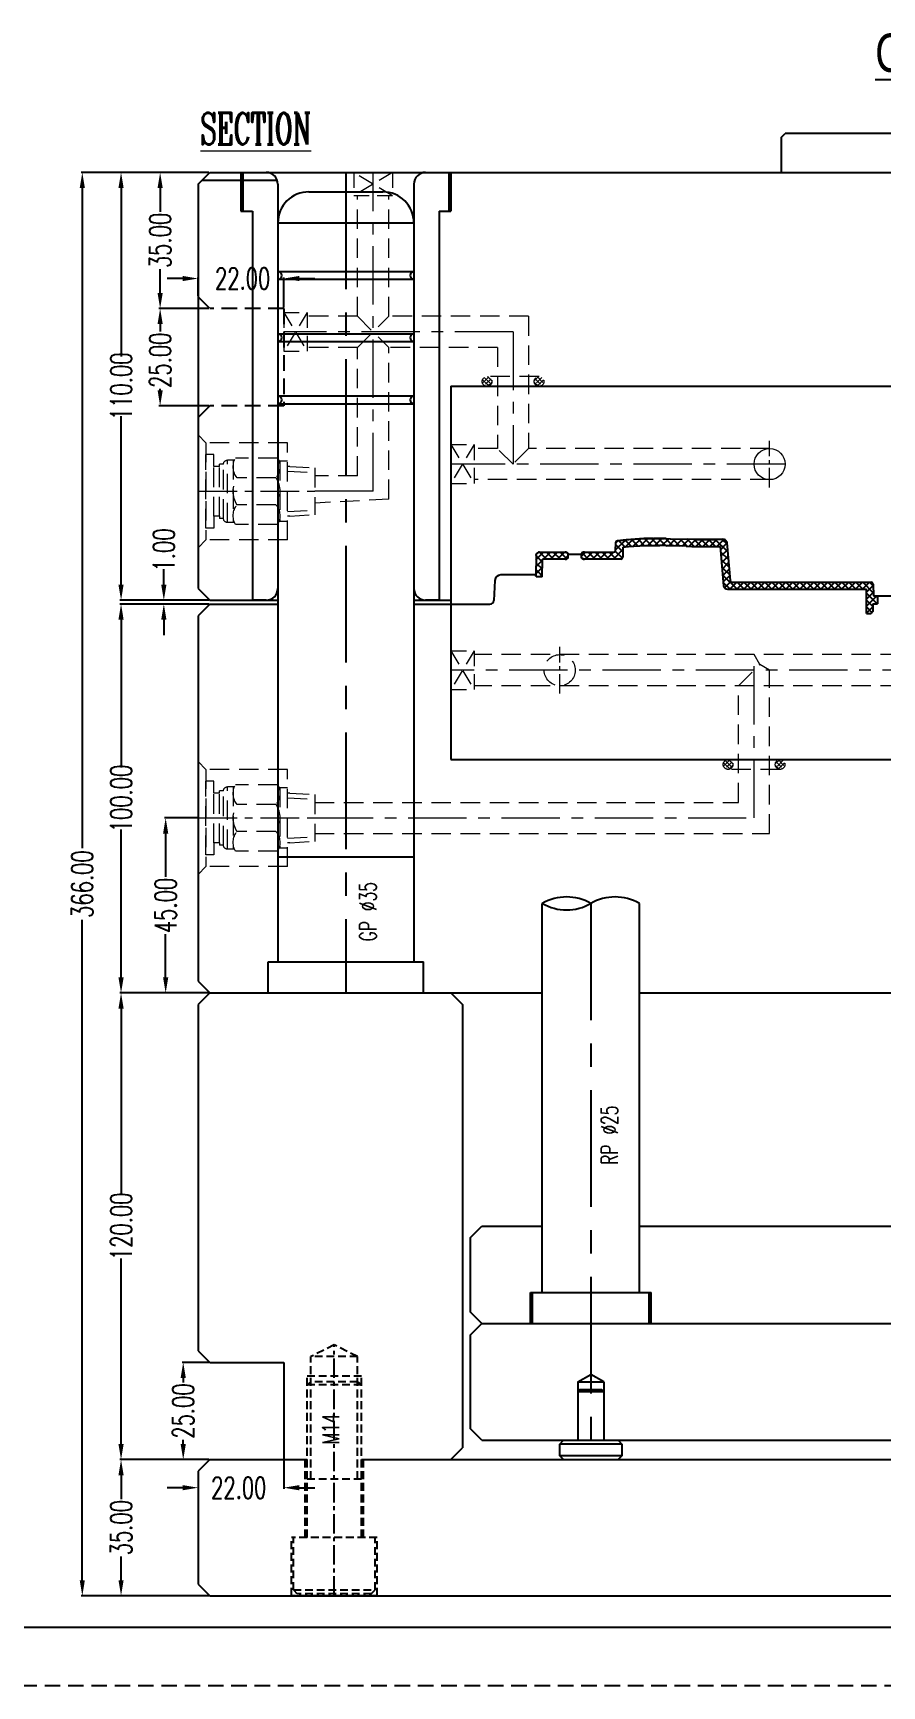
# Model space of a CAD drawing. Header units: millimetres. Extents: x 33920 to 35330, y -21664 to -20666.
# Drawn here: x 34357.2 to 34575.6, y -21663.6 to -21238.5 of the extents above; entities that cross this region are included whole.
import ezdxf

# ---------------------------------------------------------------- set-up
doc = ezdxf.new("R2010")
doc.units = ezdxf.units.MM
doc.header["$LTSCALE"] = 8
for name, pattern in [('CENTER', [2, 1.25, -0.25, 0.25, -0.25]), ('DASHED', [0.75, 0.5, -0.25]), ('HIDDEN', [0.375, 0.25, -0.125])]:
    doc.linetypes.add(name, pattern=pattern)
doc.layers.get('DEFPOINTS').update_dxf_attribs({"color": 6})
for name, color, linetype in [('A', 7, 'Continuous'), ('Cav-cor', 1, 'Continuous'), ('text', 7, 'Continuous')]:
    doc.layers.add(name, color=color, linetype=linetype)
doc.layers.add('dim', color=3, linetype='Continuous', lineweight=15)
doc.layers.add('WR', color=122, linetype='HIDDEN', lineweight=18)
doc.styles.add('ROMANC', font='RomanC.ttf', dxfattribs={"width": 0.8, "height": 7})
doc.styles.get("Standard").update_dxf_attribs({"font": 'txt.shx', "width": 0.67, "bigfont": 'chineset.shx'})
doc.dimstyles.new('ISO-25', dxfattribs={"dimtxt": 5.5, "dimasz": 4, "dimexe": 0.3, "dimexo": 0.3, "dimtad": 0, "dimzin": 1, "dimdsep": 46, "dimtxsty": 'Standard', "dimcen": 0, "dimclrd": 3, "dimclre": 3, "dimclrt": 7, "dimazin": 0, "dimtfac": 1, "dimtofl": 0, "dimtmove": 0, "dimatfit": 0, "dimfxl": 0, "dimarcsym": 0})

# ---------------------------------------------------------------- blocks, each defined once
blk = doc.blocks.new('*D29169')
at = {"layer": 'DEFPOINTS', "color": 0}
for p in [(34390.84, -21384.37), (34402.68, -21384.37), (34402.68, -21385.37)]:
    blk.add_point(p, dxfattribs=at)
at = {"layer": 'dim', "color": 3, "lineweight": -2}
for p, q in [((34390.84, -21380.37), (34390.84, -21376.37)), ((34402.38, -21384.37), (34390.54, -21384.37)), ((34402.38, -21385.37), (34390.54, -21385.37)), ((34390.84, -21389.37), (34390.84, -21393.37))]:
    blk.add_line(p, q, dxfattribs=at)
at = {"layer": 'dim', "color": 3}
for points in [[(34390.17, -21380.37), (34391.51, -21380.37), (34390.84, -21384.37)], [(34391.51, -21389.37), (34390.17, -21389.37), (34390.84, -21385.37)]]:
    blk.add_solid(points, dxfattribs=at)
at = {"layer": 'dim', "color": 7, "insert": (34390.84, -21371.45), "char_height": 5.5, "attachment_point": 5, "rotation": 90}
blk.add_mtext('1.00', dxfattribs=at)
blk = doc.blocks.new('*D29170')
at = {"layer": 'DEFPOINTS', "color": 0}
for p in [(34379.84, -21274.37), (34402.68, -21274.37), (34402.68, -21384.37)]:
    blk.add_point(p, dxfattribs=at)
at = {"layer": 'dim', "color": 3, "lineweight": -2}
for p, q in [((34402.38, -21274.37), (34379.54, -21274.37)), ((34379.84, -21278.37), (34379.84, -21321.68)), ((34379.84, -21380.37), (34379.84, -21337.06)), ((34402.38, -21384.37), (34379.54, -21384.37))]:
    blk.add_line(p, q, dxfattribs=at)
at = {"layer": 'dim', "color": 3}
for points in [[(34380.5, -21278.37), (34379.17, -21278.37), (34379.84, -21274.37)], [(34379.17, -21380.37), (34380.5, -21380.37), (34379.84, -21384.37)]]:
    blk.add_solid(points, dxfattribs=at)
at = {"layer": 'dim', "color": 7, "insert": (34379.84, -21329.37), "char_height": 5.5, "attachment_point": 5, "rotation": 90}
blk.add_mtext('110.00', dxfattribs=at)
blk = doc.blocks.new('*D29171')
at = {"layer": 'DEFPOINTS', "color": 0}
for p in [(34379.84, -21385.37), (34402.68, -21385.37), (34402.68, -21485.37)]:
    blk.add_point(p, dxfattribs=at)
at = {"layer": 'dim', "color": 3, "lineweight": -2}
for p, q in [((34402.38, -21385.37), (34379.54, -21385.37)), ((34379.84, -21389.37), (34379.84, -21427.38)), ((34379.84, -21481.37), (34379.84, -21443.37)), ((34402.38, -21485.37), (34379.54, -21485.37))]:
    blk.add_line(p, q, dxfattribs=at)
at = {"layer": 'dim', "color": 3}
for points in [[(34380.5, -21389.37), (34379.17, -21389.37), (34379.84, -21385.37)], [(34379.17, -21481.37), (34380.5, -21481.37), (34379.84, -21485.37)]]:
    blk.add_solid(points, dxfattribs=at)
at = {"layer": 'dim', "color": 7, "insert": (34379.84, -21435.37), "char_height": 5.5, "attachment_point": 5, "rotation": 90}
blk.add_mtext('100.00', dxfattribs=at)
blk = doc.blocks.new('*D29172')
at = {"layer": 'DEFPOINTS', "color": 0}
for p in [(34379.84, -21485.37), (34402.68, -21485.37), (34402.68, -21605.37)]:
    blk.add_point(p, dxfattribs=at)
at = {"layer": 'dim', "color": 3, "lineweight": -2}
for p, q in [((34402.38, -21485.37), (34379.54, -21485.37)), ((34379.84, -21489.37), (34379.84, -21537.07)), ((34379.84, -21601.37), (34379.84, -21553.67)), ((34402.38, -21605.37), (34379.54, -21605.37))]:
    blk.add_line(p, q, dxfattribs=at)
at = {"layer": 'dim', "color": 3}
for points in [[(34380.5, -21489.37), (34379.17, -21489.37), (34379.84, -21485.37)], [(34379.17, -21601.37), (34380.5, -21601.37), (34379.84, -21605.37)]]:
    blk.add_solid(points, dxfattribs=at)
at = {"layer": 'dim', "color": 7, "insert": (34379.84, -21545.37), "char_height": 5.5, "attachment_point": 5, "rotation": 90}
blk.add_mtext('120.00', dxfattribs=at)
blk = doc.blocks.new('*D29173')
at = {"layer": 'DEFPOINTS', "color": 0}
for p in [(34379.84, -21605.37), (34402.68, -21605.37), (34402.68, -21640.37)]:
    blk.add_point(p, dxfattribs=at)
at = {"layer": 'dim', "color": 3, "lineweight": -2}
for p, q in [((34402.38, -21605.37), (34379.54, -21605.37)), ((34379.84, -21609.37), (34379.84, -21615.49)), ((34379.84, -21636.37), (34379.84, -21630.25)), ((34402.38, -21640.37), (34379.54, -21640.37))]:
    blk.add_line(p, q, dxfattribs=at)
at = {"layer": 'dim', "color": 3}
for points in [[(34380.5, -21609.37), (34379.17, -21609.37), (34379.84, -21605.37)], [(34379.17, -21636.37), (34380.5, -21636.37), (34379.84, -21640.37)]]:
    blk.add_solid(points, dxfattribs=at)
at = {"layer": 'dim', "color": 7, "insert": (34379.84, -21622.87), "char_height": 5.5, "attachment_point": 5, "rotation": 90}
blk.add_mtext('35.00', dxfattribs=at)
blk = doc.blocks.new('*D29174')
at = {"layer": 'DEFPOINTS', "color": 0}
for p in [(34395.83, -21580.37), (34402.68, -21580.37), (34402.68, -21605.37)]:
    blk.add_point(p, dxfattribs=at)
at = {"layer": 'dim', "color": 3, "lineweight": -2}
for p, q in [((34402.38, -21580.37), (34395.53, -21580.37)), ((34395.83, -21584.37), (34395.83, -21585.49)), ((34395.83, -21601.37), (34395.83, -21600.25)), ((34402.38, -21605.37), (34395.53, -21605.37))]:
    blk.add_line(p, q, dxfattribs=at)
at = {"layer": 'dim', "color": 3}
for points in [[(34396.5, -21584.37), (34395.16, -21584.37), (34395.83, -21580.37)], [(34395.16, -21601.37), (34396.5, -21601.37), (34395.83, -21605.37)]]:
    blk.add_solid(points, dxfattribs=at)
at = {"layer": 'dim', "color": 7, "insert": (34395.83, -21592.87), "char_height": 5.5, "attachment_point": 5, "rotation": 90}
blk.add_mtext('25.00', dxfattribs=at)
blk = doc.blocks.new('*D29175')
at = {"layer": 'DEFPOINTS', "color": 0}
for p in [(34421.68, -21605.37), (34399.68, -21608.37), (34421.68, -21612.58)]:
    blk.add_point(p, dxfattribs=at)
at = {"layer": 'dim', "color": 3, "lineweight": -2}
for p, q in [((34421.68, -21605.67), (34421.68, -21612.88)), ((34399.68, -21608.67), (34399.68, -21612.88)), ((34395.68, -21612.58), (34391.68, -21612.58)), ((34425.68, -21612.58), (34429.68, -21612.58))]:
    blk.add_line(p, q, dxfattribs=at)
at = {"layer": 'dim', "color": 3}
for points in [[(34395.68, -21613.25), (34395.68, -21611.92), (34399.68, -21612.58)], [(34425.68, -21611.92), (34425.68, -21613.25), (34421.68, -21612.58)]]:
    blk.add_solid(points, dxfattribs=at)
at = {"layer": 'dim', "color": 7, "insert": (34410.12, -21612.58), "char_height": 5.5, "attachment_point": 5}
blk.add_mtext('22.00', dxfattribs=at)
blk = doc.blocks.new('*D29176')
at = {"layer": 'DEFPOINTS', "color": 0}
for p in [(34369.87, -21274.37), (34402.68, -21274.37), (34402.68, -21640.37)]:
    blk.add_point(p, dxfattribs=at)
at = {"layer": 'dim', "color": 3, "lineweight": -2}
for p, q in [((34402.38, -21274.37), (34369.57, -21274.37)), ((34369.87, -21278.37), (34369.87, -21448.15)), ((34369.87, -21636.37), (34369.87, -21466.59)), ((34402.38, -21640.37), (34369.57, -21640.37))]:
    blk.add_line(p, q, dxfattribs=at)
at = {"layer": 'dim', "color": 3}
for points in [[(34370.53, -21278.37), (34369.2, -21278.37), (34369.87, -21274.37)], [(34369.2, -21636.37), (34370.53, -21636.37), (34369.87, -21640.37)]]:
    blk.add_solid(points, dxfattribs=at)
at = {"layer": 'dim', "color": 7, "insert": (34369.87, -21457.37), "char_height": 5.5, "attachment_point": 5, "rotation": 90}
blk.add_mtext('366.00', dxfattribs=at)
blk = doc.blocks.new('*D29181')
at = {"layer": 'DEFPOINTS', "color": 0}
for p in [(34402.68, -21309.37), (34389.89, -21334.37), (34402.68, -21334.37)]:
    blk.add_point(p, dxfattribs=at)
at = {"layer": 'dim', "color": 3, "lineweight": -2}
for p, q in [((34402.38, -21309.37), (34389.59, -21309.37)), ((34389.89, -21313.37), (34389.89, -21315.28)), ((34389.89, -21330.37), (34389.89, -21330.04)), ((34402.38, -21334.37), (34389.59, -21334.37))]:
    blk.add_line(p, q, dxfattribs=at)
at = {"layer": 'dim', "color": 3}
for points in [[(34390.56, -21313.37), (34389.23, -21313.37), (34389.89, -21309.37)], [(34389.23, -21330.37), (34390.56, -21330.37), (34389.89, -21334.37)]]:
    blk.add_solid(points, dxfattribs=at)
at = {"layer": 'dim', "color": 7, "insert": (34389.89, -21322.66), "char_height": 5.5, "attachment_point": 5, "rotation": 90}
blk.add_mtext('25.00', dxfattribs=at)
blk = doc.blocks.new('*D29182')
at = {"layer": 'DEFPOINTS', "color": 0}
for p in [(34421.68, -21301.66), (34399.68, -21306.37), (34421.68, -21309.37)]:
    blk.add_point(p, dxfattribs=at)
at = {"layer": 'dim', "color": 3, "lineweight": -2}
for p, q in [((34395.68, -21301.66), (34391.68, -21301.66)), ((34399.68, -21306.07), (34399.68, -21301.36)), ((34421.68, -21309.07), (34421.68, -21301.36)), ((34425.68, -21301.66), (34429.68, -21301.66))]:
    blk.add_line(p, q, dxfattribs=at)
at = {"layer": 'dim', "color": 3}
for points in [[(34395.68, -21302.32), (34395.68, -21300.99), (34399.68, -21301.66)], [(34425.68, -21300.99), (34425.68, -21302.32), (34421.68, -21301.66)]]:
    blk.add_solid(points, dxfattribs=at)
at = {"layer": 'dim', "color": 7, "insert": (34411.11, -21301.66), "char_height": 5.5, "attachment_point": 5}
blk.add_mtext('22.00', dxfattribs=at)
blk = doc.blocks.new('*D29186')
at = {"layer": 'DEFPOINTS', "color": 0}
for p in [(34389.89, -21274.37), (34402.68, -21274.37), (34402.68, -21309.37)]:
    blk.add_point(p, dxfattribs=at)
at = {"layer": 'dim', "color": 3, "lineweight": -2}
for p, q in [((34402.38, -21274.37), (34389.59, -21274.37)), ((34389.89, -21278.37), (34389.89, -21284.49)), ((34389.89, -21305.37), (34389.89, -21299.25)), ((34402.38, -21309.37), (34389.59, -21309.37))]:
    blk.add_line(p, q, dxfattribs=at)
at = {"layer": 'dim', "color": 3}
for points in [[(34390.56, -21278.37), (34389.23, -21278.37), (34389.89, -21274.37)], [(34389.23, -21305.37), (34390.56, -21305.37), (34389.89, -21309.37)]]:
    blk.add_solid(points, dxfattribs=at)
at = {"layer": 'dim', "color": 7, "insert": (34389.89, -21291.87), "char_height": 5.5, "attachment_point": 5, "rotation": 90}
blk.add_mtext('35.00', dxfattribs=at)
blk = doc.blocks.new('*X29138')
at = {"color": 0}
for p, q in [((-7.86, -0.44), (-6.25, 1.17)), ((-6.25, -1.17), (-7.86, 0.44)), ((-5.66, -0.71), (-7.4, 1.03)), ((-7.4, -1.03), (-5.66, 0.71)), ((-5.45, 0.15), (-6.54, 1.24)), ((5.45, 0.15), (6.54, 1.24)), ((5.66, -0.71), (7.4, 1.03)), ((7.4, -1.03), (5.66, 0.71)), ((7.86, -0.44), (6.25, 1.17)), ((6.25, -1.17), (7.86, 0.44)), ((-6.54, -1.24), (-5.45, -0.15)), ((6.54, -1.24), (5.45, -0.15))]:
    blk.add_line(p, q, dxfattribs=at)
blk = doc.blocks.new('*D29264')
at = {"layer": 'DEFPOINTS', "color": 0}
for p in [(34391.31, -21440.37), (34399.68, -21440.37), (34402.68, -21485.37)]:
    blk.add_point(p, dxfattribs=at)
at = {"layer": 'dim', "color": 3, "lineweight": -2}
for p, q in [((34399.38, -21440.37), (34391.01, -21440.37)), ((34391.31, -21444.37), (34391.31, -21455.49)), ((34391.31, -21481.37), (34391.31, -21470.25)), ((34402.38, -21485.37), (34391.01, -21485.37))]:
    blk.add_line(p, q, dxfattribs=at)
at = {"layer": 'dim', "color": 3}
for points in [[(34391.98, -21444.37), (34390.64, -21444.37), (34391.31, -21440.37)], [(34390.64, -21481.37), (34391.98, -21481.37), (34391.31, -21485.37)]]:
    blk.add_solid(points, dxfattribs=at)
at = {"layer": 'dim', "color": 7, "insert": (34391.31, -21462.87), "char_height": 5.5, "attachment_point": 5, "rotation": 90}
blk.add_mtext('45.00', dxfattribs=at)
blk = doc.blocks.new('20160905.163532')
at = {"layer": 'WR', "linetype": 'HIDDEN', "ltscale": 2.5}
for p, q in [((-8.26, 15.25), (-8.26, 40.25)), ((-8.26, 40.25), (12.74, 40.25)), ((12.74, 40.25), (14.74, 42.25)), ((12.74, 40.25), (12.74, 15.25)), ((14.74, 42.25), (14.74, 13.25)), ((-8.82, 34.1), (-15.26, 33.76)), ((-8.82, 34.1), (-8.26, 34.1)), ((-8.26, 35.5), (-6.03, 35.5)), ((-6.26, 35.5), (-6.26, 20)), ((-5.7, 36.25), (5.17, 36.25)), ((5.41, 35.75), (7.23, 35.75)), ((5.74, 35.75), (5.74, 19.75)), ((7.23, 19.75), (7.23, 35.75)), ((8.23, 20.75), (8.23, 34.75)), ((8.23, 34.75), (9.23, 34.75)), ((9.23, 34.15), (9.23, 34.75)), ((9.23, 34.15), (9.23, 34.75)), ((9.23, 21.35), (9.23, 34.15)), ((9.23, 34.15), (10.73, 34.15)), ((10.73, 37.25), (12.74, 37.25)), ((10.73, 34.15), (10.73, 37.25)), ((10.73, 21.35), (10.73, 34.15)), ((12.74, 18.25), (12.74, 37.25)), ((-15.26, 33.76), (-15.26, 21.74)), ((-8.26, 32.94), (-15.26, 32.57)), ((-5.27, 31.25), (4.74, 31.25)), ((-8.26, 22.56), (-15.26, 22.93)), ((-8.82, 21.4), (-15.26, 21.74)), ((-8.82, 21.4), (-8.26, 21.4)), ((-5.27, 24.25), (4.74, 24.25)), ((9.23, 21.35), (10.73, 21.35)), ((9.23, 21.35), (9.23, 20.75)), ((9.23, 21.35), (9.23, 20.75)), ((10.73, 21.35), (10.73, 18.25)), ((-8.26, 20), (-6.03, 20)), ((-5.7, 19.25), (5.17, 19.25)), ((5.41, 19.75), (7.23, 19.75)), ((8.23, 20.75), (9.23, 20.75)), ((10.73, 18.25), (12.74, 18.25)), ((-8.26, 15.25), (12.74, 15.25)), ((12.74, 15.25), (14.74, 13.25))]:
    blk.add_line(p, q, dxfattribs=at)
at = {"layer": 'WR', "linetype": 'CENTER'}
blk.add_line((14.74, 27.75), (-15.26, 27.75), dxfattribs=at)
at = {"layer": 'WR', "linetype": 'HIDDEN', "ltscale": 2.5}
for centre, radius, start, end in [((-1.79, 34.07), 4.47, 150.752, 219.0183), ((1.27, 34.07), 4.47, 320.9817, 29.248), ((7.23, 34.75), 1, 0, 90), ((0.4, 27.75), 6.66, 148.3016, 211.6984), ((-0.92, 27.75), 6.66, 328.3016, 31.6984), ((-1.79, 21.44), 4.47, 140.9817, 209.248), ((1.27, 21.44), 4.47, 330.752, 39.0183), ((7.23, 20.75), 1, 270, 0)]:
    blk.add_arc(centre, radius, start, end, dxfattribs=at)

msp = doc.modelspace()

# ---------------------------------------------------------------- linework, layer by layer
at = {"linetype": 'Continuous'}
for p, q in [((34549.681, -21265.371), (34550.681, -21264.371)), ((34549.681, -21265.371), (34549.681, -21274.371)), ((34648.681, -21264.371), (34550.681, -21264.371)), ((34399.681, -21277.371), (34402.681, -21274.371)), ((34400.681, -21276.371), (34420.01, -21276.371)), ((34402.681, -21274.371), (34796.681, -21274.371)), ((34410.681, -21274.371), (34410.681, -21284.371)), ((34411.181, -21274.371), (34411.181, -21284.371)), ((34464.181, -21274.371), (34464.181, -21284.371)), ((34464.681, -21274.371), (34464.681, -21284.371)), ((34399.681, -21277.371), (34399.681, -21381.371)), ((34420.181, -21277.371), (34420.181, -21477.371)), ((34455.181, -21277.371), (34455.181, -21477.371)), ((34410.681, -21284.371), (34413.681, -21284.371)), ((34413.681, -21284.371), (34413.681, -21384.371)), ((34461.681, -21284.371), (34461.681, -21384.371)), ((34461.681, -21284.371), (34464.681, -21284.371)), ((34420.181, -21299.856), (34455.181, -21299.856)), ((34420.181, -21301.856), (34455.181, -21301.856)), ((34420.181, -21315.856), (34455.181, -21315.856)), ((34420.181, -21317.856), (34455.181, -21317.856)), ((34420.181, -21331.856), (34455.181, -21331.856)), ((34420.181, -21333.856), (34455.181, -21333.856)), ((34399.681, -21381.371), (34402.681, -21384.371)), ((34402.681, -21385.371), (34399.681, -21388.371)), ((34402.681, -21384.371), (34420.181, -21384.371)), ((34402.681, -21385.371), (34420.181, -21385.371)), ((34455.181, -21384.371), (34464.681, -21384.371)), ((34455.181, -21385.371), (34464.681, -21385.371)), ((34399.681, -21388.371), (34399.681, -21482.371)), ((34399.681, -21482.371), (34402.681, -21485.371)), ((34402.681, -21485.371), (34399.681, -21488.371)), ((34399.681, -21488.371), (34399.681, -21577.371)), ((34402.681, -21485.371), (34488.181, -21485.371)), ((34464.681, -21485.371), (34467.681, -21488.371)), ((34467.681, -21488.371), (34467.681, -21602.371)), ((34513.181, -21485.371), (34756.681, -21485.371)), ((34469.681, -21548.371), (34472.681, -21545.371)), ((34469.681, -21548.371), (34469.681, -21567.371)), ((34472.681, -21545.371), (34488.181, -21545.371)), ((34513.181, -21545.371), (34726.681, -21545.371)), ((34472.681, -21570.371), (34469.681, -21567.371)), ((34469.681, -21573.371), (34472.681, -21570.371)), ((34469.681, -21573.371), (34469.681, -21597.371)), ((34472.681, -21570.371), (34726.681, -21570.371)), ((34399.681, -21577.371), (34402.681, -21580.371)), ((34402.681, -21580.371), (34421.681, -21580.371)), ((34421.681, -21580.371), (34421.681, -21605.371)), ((34497.331, -21585.371), (34500.681, -21583.437)), ((34497.331, -21585.371), (34504.031, -21585.371)), ((34497.331, -21585.371), (34497.331, -21600.371)), ((34504.031, -21585.371), (34500.681, -21583.437)), ((34504.031, -21585.371), (34504.031, -21600.371)), ((34497.831, -21587.371), (34497.331, -21587.871)), ((34497.331, -21587.871), (34504.031, -21587.871)), ((34497.831, -21587.371), (34503.531, -21587.371)), ((34503.531, -21587.371), (34504.031, -21587.871)), ((34472.681, -21600.371), (34469.681, -21597.371)), ((34464.681, -21605.371), (34467.681, -21602.371)), ((34472.681, -21600.371), (34726.681, -21600.371)), ((34492.681, -21601.371), (34493.681, -21600.371)), ((34492.681, -21604.371), (34492.681, -21601.371)), ((34508.681, -21601.371), (34492.681, -21601.371)), ((34493.681, -21600.371), (34507.681, -21600.371)), ((34507.681, -21600.371), (34508.681, -21601.371)), ((34508.681, -21601.371), (34508.681, -21604.371)), ((34402.681, -21605.371), (34399.681, -21608.371)), ((34402.681, -21605.371), (34427.681, -21605.371)), ((34441.681, -21605.371), (34756.681, -21605.371)), ((34508.681, -21604.371), (34492.681, -21604.371)), ((34493.681, -21605.371), (34492.681, -21604.371)), ((34493.681, -21605.371), (34507.681, -21605.371)), ((34508.681, -21604.371), (34507.681, -21605.371)), ((34399.681, -21608.371), (34399.681, -21637.371)), ((34399.681, -21637.371), (34402.681, -21640.371)), ((34402.681, -21640.371), (34796.681, -21640.371))]:
    msp.add_line(p, q, dxfattribs=at)
at = {"linetype": 'CENTER', "ltscale": 3}
for p, q in [((34437.681, -21274.371), (34437.681, -21485.371)), ((34500.681, -21462.344), (34500.681, -21605.371))]:
    msp.add_line(p, q, dxfattribs=at)
for p, q in [((34428.181, -21279.371), (34447.181, -21279.371)), ((34420.181, -21287.371), (34455.181, -21287.371)), ((34417.181, -21384.371), (34413.682, -21384.371)), ((34461.68, -21384.371), (34458.181, -21384.371)), ((34420.181, -21450.371), (34455.181, -21450.371)), ((34488.181, -21562.371), (34488.181, -21462.344)), ((34513.181, -21562.371), (34513.181, -21462.344)), ((34417.681, -21477.371), (34457.681, -21477.371)), ((34417.681, -21485.371), (34417.681, -21477.371)), ((34457.681, -21485.371), (34457.681, -21477.371)), ((34417.681, -21485.371), (34457.681, -21485.371)), ((34485.181, -21562.371), (34516.181, -21562.371)), ((34485.181, -21570.371), (34485.181, -21562.371)), ((34485.681, -21570.371), (34485.681, -21562.371)), ((34515.681, -21570.371), (34515.681, -21562.371)), ((34516.181, -21570.371), (34516.181, -21562.371)), ((34485.681, -21570.371), (34515.681, -21570.371))]:
    msp.add_line(p, q)
at = {"color": 8, "linetype": 'HIDDEN', "ltscale": 2}
for p, q in [((34399.681, -21306.371), (34402.681, -21309.371)), ((34421.681, -21309.371), (34402.681, -21309.371)), ((34421.681, -21309.371), (34421.681, -21334.371)), ((34402.681, -21334.371), (34399.681, -21337.371)), ((34421.681, -21334.371), (34402.681, -21334.371))]:
    msp.add_line(p, q, dxfattribs=at)
at = {"linetype": 'HIDDEN'}
for p, q in [((34434.681, -21575.871), (34428.681, -21578.871)), ((34440.681, -21578.871), (34434.681, -21575.871)), ((34440.681, -21578.871), (34428.681, -21578.871)), ((34428.681, -21610.371), (34428.681, -21578.871)), ((34440.681, -21610.371), (34440.681, -21578.871)), ((34441.681, -21583.871), (34427.681, -21583.871)), ((34427.681, -21625.371), (34427.681, -21583.871)), ((34428.681, -21585.371), (34427.681, -21586.171)), ((34441.681, -21586.171), (34427.681, -21586.171)), ((34440.681, -21585.371), (34428.681, -21585.371)), ((34440.681, -21585.371), (34441.681, -21586.171)), ((34441.681, -21625.371), (34441.681, -21583.871)), ((34427.181, -21625.371), (34427.181, -21605.371)), ((34442.181, -21625.371), (34442.181, -21605.371)), ((34441.681, -21610.371), (34427.681, -21610.371)), ((34423.681, -21640.371), (34423.681, -21625.371)), ((34445.681, -21625.371), (34423.681, -21625.371)), ((34424.181, -21638.871), (34424.181, -21625.371)), ((34445.181, -21638.871), (34445.181, -21625.371)), ((34445.681, -21640.371), (34445.681, -21625.371)), ((34445.681, -21640.371), (34423.681, -21640.371)), ((34424.181, -21638.871), (34445.181, -21638.871)), ((34424.181, -21638.871), (34425.181, -21639.871)), ((34444.181, -21639.871), (34425.181, -21639.871)), ((34444.181, -21639.871), (34445.181, -21638.871))]:
    msp.add_line(p, q, dxfattribs=at)
at = {"linetype": 'CENTER', "ltscale": 0.5}
msp.add_line((34434.681, -21640.371), (34434.681, -21575.871), dxfattribs=at)
at = {"linetype": 'Continuous'}
for centre, radius, start, end in [((34417.181, -21277.371), 3, 0, 90), ((34458.181, -21277.371), 3, 90, 180), ((34420.181, -21300.856), 1, 270, 90), ((34455.181, -21300.856), 1, 90, 270), ((34420.181, -21316.856), 1, 270, 90), ((34455.181, -21316.856), 1, 90, 270), ((34420.181, -21332.856), 1, 270, 90), ((34455.181, -21332.856), 1, 90, 270)]:
    msp.add_arc(centre, radius, start, end, dxfattribs=at)
for centre, radius, start, end in [((34428.181, -21287.371), 8, 90, 180), ((34447.181, -21287.371), 8, 0, 90), ((34417.181, -21381.371), 3, 270, 0), ((34458.181, -21381.371), 3, 180, 270), ((34494.431, -21473.169), 12.5, 60, 120), ((34494.431, -21451.518), 12.5, 240, 300), ((34506.931, -21473.169), 12.5, 60, 120)]:
    msp.add_arc(centre, radius, start, end)
at = {"layer": 'A'}
msp.add_line((35315.141, -21648.492), (33934.928, -21648.492), dxfattribs=at)
at = {"layer": 'A', "linetype": 'DASHED'}
msp.add_line((35330.205, -21663.556), (33919.863, -21663.556), dxfattribs=at)
at = {"layer": 'Cav-cor', "color": 1}
for p, q in [((34464.681, -21329.371), (34734.681, -21329.371)), ((34464.681, -21329.371), (34464.681, -21425.371)), ((34507.059, -21371.508), (34507.093, -21369.587)), ((34507.06, -21371.441), (34509.652, -21368.849)), ((34507.084, -21370.093), (34508.932, -21371.94)), ((34507.093, -21369.613), (34507.615, -21369.091)), ((34507.127, -21369.416), (34507.093, -21369.587)), ((34507.22, -21369.266), (34507.127, -21369.416)), ((34507.359, -21369.156), (34507.22, -21369.266)), ((34507.531, -21369.101), (34507.359, -21369.156)), ((34507.392, -21369.14), (34507.531, -21369.101)), ((34509.794, -21368.832), (34507.531, -21369.1)), ((34507.85, -21369.063), (34509.478, -21370.69)), ((34509.456, -21368.872), (34511.121, -21370.537)), ((34509.622, -21370.675), (34511.611, -21368.686)), ((34512.063, -21368.65), (34509.794, -21368.832)), ((34511.107, -21368.727), (34512.804, -21370.424)), ((34511.595, -21370.499), (34513.511, -21368.582)), ((34514.33, -21368.544), (34512.063, -21368.65)), ((34512.792, -21368.616), (34514.527, -21370.351)), ((34513.501, -21370.389), (34515.365, -21368.525)), ((34516.591, -21368.502), (34514.33, -21368.544)), ((34514.512, -21368.54), (34516.288, -21370.316)), ((34515.354, -21370.331), (34517.181, -21368.505)), ((34516.276, -21368.508), (34518.083, -21370.315)), ((34516.458, -21368.503), (34518.026, -21368.503)), ((34518.848, -21368.512), (34516.813, -21368.503)), ((34517.169, -21370.313), (34518.967, -21368.514)), ((34518.026, -21368.503), (34519.616, -21368.524)), ((34518.073, -21368.509), (34519.905, -21370.341)), ((34520.085, -21368.534), (34518.848, -21368.512)), ((34518.953, -21370.325), (34520.727, -21368.55)), ((34519.893, -21368.533), (34521.746, -21370.386)), ((34520.085, -21368.534), (34521.211, -21368.561)), ((34520.715, -21370.359), (34522.476, -21368.598)), ((34521.106, -21368.558), (34525.893, -21368.701)), ((34521.732, -21368.576), (34523.597, -21370.441)), ((34522.463, -21370.407), (34524.22, -21368.65)), ((34523.583, -21368.631), (34525.45, -21370.498)), ((34524.206, -21370.46), (34525.964, -21368.702)), ((34525.436, -21368.688), (34527.295, -21370.547)), ((34525.95, -21370.512), (34527.715, -21368.747)), ((34527.28, -21368.736), (34529.125, -21370.58)), ((34527.375, -21368.74), (34528.821, -21368.768)), ((34527.702, -21370.556), (34529.485, -21368.773)), ((34529.108, -21368.768), (34530.934, -21370.593)), ((34529.469, -21370.585), (34531.276, -21368.778)), ((34530.916, -21368.78), (34532.713, -21370.577)), ((34531.258, -21370.592), (34533.095, -21368.755)), ((34532.698, -21368.766), (34535.892, -21371.96)), ((34533.078, -21370.568), (34534.904, -21368.742)), ((34534.015, -21371.427), (34535.697, -21369.745)), ((34534.446, -21368.718), (34535.719, -21369.99)), ((34534.637, -21368.712), (34534.893, -21368.734)), ((34534.893, -21368.734), (34535.135, -21368.819)), ((34535.135, -21368.819), (34535.348, -21368.962)), ((34535.348, -21368.962), (34535.517, -21369.153)), ((34535.687, -21369.628), (34536.538, -21379.282)), ((34486.597, -21372.891), (34486.507, -21378.027)), ((34486.546, -21375.791), (34488.267, -21374.07)), ((34486.578, -21373.962), (34488.539, -21372.002)), ((34486.596, -21372.953), (34488.258, -21374.615)), ((34486.597, -21372.891), (34486.623, -21372.693)), ((34486.623, -21372.693), (34486.692, -21372.505)), ((34486.944, -21372.196), (34487.116, -21372.09)), ((34487.45, -21372.011), (34489.25, -21373.811)), ((34487.507, -21372.002), (34494.06, -21372.002)), ((34488.192, -21378.334), (34488.272, -21373.811)), ((34494.06, -21373.811), (34488.272, -21373.811)), ((34488.526, -21373.811), (34490.335, -21372.002)), ((34489.237, -21372.002), (34491.046, -21373.811)), ((34490.322, -21373.811), (34492.131, -21372.002)), ((34491.033, -21372.002), (34492.842, -21373.811)), ((34492.118, -21373.811), (34493.927, -21372.002)), ((34492.829, -21372.002), (34494.521, -21373.694)), ((34493.914, -21373.811), (34494.817, -21372.908)), ((34494.06, -21372.002), (34494.234, -21372.018)), ((34494.234, -21372.018), (34494.395, -21372.06)), ((34494.395, -21372.06), (34494.536, -21372.124)), ((34494.539, -21373.688), (34494.397, -21373.752)), ((34494.536, -21372.124), (34494.651, -21372.202)), ((34494.651, -21372.202), (34494.738, -21372.292)), ((34494.796, -21373.42), (34494.74, -21373.519)), ((34494.817, -21373.309), (34494.796, -21373.42)), ((34494.817, -21373.309), (34494.817, -21372.505)), ((34498.262, -21372.602), (34494.817, -21372.602)), ((34498.262, -21373.055), (34499.315, -21372.002)), ((34498.262, -21372.505), (34498.283, -21372.393)), ((34498.262, -21373.309), (34498.262, -21372.505)), ((34498.283, -21372.393), (34498.34, -21372.293)), ((34498.428, -21373.611), (34498.341, -21373.521)), ((34498.424, -21372.208), (34500.026, -21373.811)), ((34498.542, -21373.689), (34498.428, -21373.611)), ((34498.541, -21372.125), (34498.682, -21372.061)), ((34498.684, -21373.753), (34498.542, -21373.689)), ((34498.845, -21373.796), (34498.684, -21373.753)), ((34499.019, -21373.811), (34498.845, -21373.796)), ((34499.019, -21372.002), (34506.546, -21372.002)), ((34508.394, -21373.811), (34499.019, -21373.811)), ((34499.302, -21373.811), (34501.111, -21372.002)), ((34500.013, -21372.002), (34501.822, -21373.811)), ((34501.098, -21373.811), (34502.907, -21372.002)), ((34501.809, -21372.002), (34503.618, -21373.811)), ((34502.894, -21373.811), (34504.703, -21372.002)), ((34503.606, -21372.002), (34505.415, -21373.811)), ((34504.69, -21373.811), (34506.499, -21372.002)), ((34505.402, -21372.002), (34507.211, -21373.811)), ((34506.486, -21373.811), (34508.942, -21371.355)), ((34506.966, -21371.771), (34508.799, -21373.603)), ((34508.282, -21373.811), (34508.91, -21373.184)), ((34508.953, -21370.745), (34508.907, -21373.317)), ((34508.953, -21370.745), (34510.352, -21370.599)), ((34510.333, -21370.601), (34511.773, -21370.484)), ((34511.722, -21370.488), (34513.254, -21370.398)), ((34513.163, -21370.402), (34514.843, -21370.339)), ((34514.722, -21370.343), (34516.586, -21370.311)), ((34516.46, -21370.312), (34518.453, -21370.316)), ((34520.052, -21370.343), (34518.359, -21370.315)), ((34520.052, -21370.343), (34520.334, -21370.349)), ((34522.125, -21370.396), (34520.295, -21370.348)), ((34525.323, -21370.494), (34522.107, -21370.396)), ((34525.234, -21370.492), (34526.785, -21370.535)), ((34526.689, -21370.533), (34528.219, -21370.567)), ((34528.135, -21370.566), (34529.645, -21370.588)), ((34529.586, -21370.587), (34531.073, -21370.594)), ((34531.036, -21370.594), (34532.504, -21370.582)), ((34532.486, -21370.582), (34533.938, -21370.548)), ((34533.938, -21370.548), (34534.827, -21380.632)), ((34534.059, -21371.923), (34536.066, -21373.93)), ((34534.161, -21373.077), (34535.842, -21371.396)), ((34534.233, -21373.893), (34536.239, -21375.899)), ((34534.306, -21374.728), (34535.988, -21373.046)), ((34486.51, -21377.871), (34477.498, -21377.871)), ((34486.529, -21378.144), (34486.507, -21378.027)), ((34486.514, -21377.619), (34488.235, -21375.898)), ((34486.594, -21378.243), (34486.529, -21378.144)), ((34486.534, -21376.483), (34488.196, -21378.145)), ((34486.565, -21374.718), (34488.227, -21376.38)), ((34488.192, -21378.334), (34486.81, -21378.334)), ((34487.595, -21378.334), (34488.203, -21377.726)), ((34534.406, -21375.862), (34536.413, -21377.869)), ((34534.452, -21376.378), (34536.133, -21374.697)), ((34534.58, -21377.832), (34538.298, -21381.55)), ((34534.597, -21378.029), (34536.279, -21376.347)), ((34534.743, -21379.679), (34536.424, -21377.998)), ((34476, -21379.292), (34475.731, -21384.423)), ((34534.754, -21379.802), (34536.502, -21381.55)), ((34535.046, -21381.173), (34536.661, -21379.557)), ((34535.836, -21381.55), (34571.6, -21381.55)), ((34536.465, -21381.55), (34538.274, -21379.741)), ((34537.042, -21379.741), (34572.803, -21379.741)), ((34538.261, -21381.55), (34540.07, -21379.741)), ((34538.285, -21379.741), (34540.094, -21381.55)), ((34540.057, -21381.55), (34541.866, -21379.741)), ((34540.081, -21379.741), (34541.89, -21381.55)), ((34541.853, -21381.55), (34543.662, -21379.741)), ((34541.877, -21379.741), (34543.686, -21381.55)), ((34543.649, -21381.55), (34545.458, -21379.741)), ((34543.673, -21379.741), (34545.482, -21381.55)), ((34545.445, -21381.55), (34547.254, -21379.741)), ((34545.469, -21379.741), (34547.278, -21381.55)), ((34547.241, -21381.55), (34549.05, -21379.741)), ((34547.265, -21379.741), (34549.074, -21381.55)), ((34549.037, -21381.55), (34550.846, -21379.741)), ((34549.061, -21379.741), (34550.87, -21381.55)), ((34550.833, -21381.55), (34552.642, -21379.741)), ((34550.857, -21379.741), (34552.666, -21381.55)), ((34552.629, -21381.55), (34554.438, -21379.741)), ((34552.653, -21379.741), (34554.462, -21381.55)), ((34554.425, -21381.55), (34556.234, -21379.741)), ((34554.449, -21379.741), (34556.258, -21381.55)), ((34556.221, -21381.55), (34558.03, -21379.741)), ((34556.245, -21379.741), (34558.054, -21381.55)), ((34558.017, -21381.55), (34559.826, -21379.741)), ((34558.041, -21379.741), (34559.85, -21381.55)), ((34559.814, -21381.55), (34561.623, -21379.741)), ((34559.837, -21379.741), (34561.646, -21381.55)), ((34561.61, -21381.55), (34563.419, -21379.741)), ((34561.633, -21379.741), (34563.442, -21381.55)), ((34563.406, -21381.55), (34565.215, -21379.741)), ((34563.43, -21379.741), (34565.239, -21381.55)), ((34565.202, -21381.55), (34567.011, -21379.741)), ((34565.226, -21379.741), (34567.035, -21381.55)), ((34566.998, -21381.55), (34568.807, -21379.741)), ((34567.022, -21379.741), (34568.831, -21381.55)), ((34568.794, -21381.55), (34570.603, -21379.741)), ((34568.818, -21379.741), (34570.627, -21381.55)), ((34570.59, -21381.55), (34572.399, -21379.741)), ((34570.614, -21379.741), (34573.345, -21382.472)), ((34571.6, -21382.336), (34573.313, -21380.623)), ((34571.6, -21387.781), (34571.6, -21381.55)), ((34571.6, -21384.132), (34573.344, -21382.388)), ((34571.6, -21382.523), (34574.345, -21385.268)), ((34572.41, -21379.741), (34573.313, -21380.644)), ((34573.306, -21380.234), (34573.359, -21383.258)), ((34464.681, -21385.371), (34474.732, -21385.371)), ((34571.6, -21385.928), (34574.27, -21383.258)), ((34571.6, -21384.319), (34573.258, -21385.977)), ((34571.6, -21387.724), (34573.258, -21386.065)), ((34571.6, -21386.115), (34573.011, -21387.526)), ((34573.258, -21385.268), (34573.258, -21387.278)), ((34573.258, -21385.268), (34574.464, -21385.268)), ((34573.359, -21383.258), (34578.384, -21383.258)), ((34574.056, -21385.268), (34574.464, -21384.859)), ((34574.131, -21383.258), (34574.464, -21383.591)), ((34574.464, -21383.258), (34574.464, -21385.268)), ((34571.6, -21387.781), (34572.756, -21387.781)), ((34573.258, -21387.278), (34572.756, -21387.781)), ((34464.681, -21425.371), (34734.681, -21425.371))]:
    msp.add_line(p, q, dxfattribs=at)
for points in [[(34507.093, -21369.587), (34507.116, -21369.449), (34507.177, -21369.321), (34507.271, -21369.216), (34507.392, -21369.14)], [(34507.531, -21369.1), (34509.006, -21368.915), (34510.484, -21368.768), (34511.96, -21368.657), (34513.433, -21368.577), (34514.926, -21368.527), (34516.458, -21368.503)], [(34534.637, -21368.712), (34532.393, -21368.774), (34530.146, -21368.782), (34527.891, -21368.751), (34525.63, -21368.694)], [(34528.821, -21368.768), (34530.266, -21368.783), (34531.72, -21368.782)], [(34531.72, -21368.782), (34533.178, -21368.759), (34534.637, -21368.712)], [(34535.687, -21369.628), (34535.615, -21369.334), (34535.457, -21369.074), (34535.226, -21368.871), (34534.944, -21368.747), (34534.637, -21368.712)], [(34535.517, -21369.153), (34535.632, -21369.379), (34535.687, -21369.628)], [(34487.507, -21372.002), (34487.229, -21372.045), (34486.976, -21372.172), (34486.775, -21372.369), (34486.645, -21372.617), (34486.597, -21372.891)], [(34486.692, -21372.505), (34486.801, -21372.336), (34486.944, -21372.196)], [(34487.116, -21372.09), (34487.306, -21372.024), (34487.507, -21372.002)], [(34494.817, -21372.505), (34494.788, -21372.376), (34494.711, -21372.26), (34494.593, -21372.159), (34494.439, -21372.078), (34494.257, -21372.022), (34494.06, -21372.002)], [(34494.06, -21373.811), (34494.3, -21373.782), (34494.504, -21373.706), (34494.667, -21373.597), (34494.777, -21373.461), (34494.817, -21373.309)], [(34494.397, -21373.752), (34494.234, -21373.795), (34494.06, -21373.811)], [(34494.74, -21373.519), (34494.653, -21373.609), (34494.539, -21373.688)], [(34494.738, -21372.292), (34494.795, -21372.392), (34494.817, -21372.505)], [(34499.019, -21372.002), (34498.788, -21372.029), (34498.578, -21372.105), (34498.411, -21372.217), (34498.302, -21372.353), (34498.262, -21372.505)], [(34498.262, -21373.309), (34498.289, -21373.435), (34498.367, -21373.553), (34498.486, -21373.654), (34498.634, -21373.734), (34498.815, -21373.79), (34499.019, -21373.811)], [(34498.341, -21373.521), (34498.284, -21373.422), (34498.262, -21373.309)], [(34498.34, -21372.293), (34498.427, -21372.204), (34498.541, -21372.125)], [(34498.682, -21372.061), (34498.845, -21372.018), (34499.019, -21372.002)], [(34486.594, -21378.243), (34486.693, -21378.31), (34486.81, -21378.334)]]:
    msp.add_lwpolyline(points, dxfattribs=at)
for centre, radius, start, end in [((34477.498, -21379.371), 1.5, 90, 177), ((34572.803, -21380.243), 0.502, 1, 90), ((34474.732, -21384.371), 1, 270, 357)]:
    msp.add_arc(centre, radius, start, end, dxfattribs=at)
for centre, major_axis, ratio, start_param, end_param in [((34506.546, -21371.5), (0.513, 0), 0.9786527, -1.5707963, -0.0174533), ((34508.394, -21373.309), (0.513, 0), 0.9786527, -1.5707963, -0.0174533), ((34535.836, -21380.545), (1.013, 0), 0.9924394, -3.0543262, -1.5707963), ((34537.042, -21379.238), (0.506, 0), 0.9924394, 3.2288591, 4.712389)]:
    msp.add_ellipse(centre, major_axis=major_axis, ratio=ratio, start_param=start_param, end_param=end_param, dxfattribs=at)
at = {"layer": 'WR', "linetype": 'HIDDEN', "ltscale": 2}
for p, q in [((34449.681, -21280.371), (34439.681, -21274.371)), ((34449.681, -21274.371), (34439.681, -21280.371)), ((34439.681, -21274.371), (34439.681, -21280.371)), ((34449.681, -21274.371), (34439.681, -21274.371)), ((34449.681, -21274.371), (34449.681, -21280.371)), ((34449.681, -21280.371), (34439.681, -21280.371)), ((34427.681, -21310.371), (34421.681, -21320.371)), ((34421.681, -21310.371), (34427.681, -21320.371)), ((34421.681, -21310.371), (34427.681, -21310.371)), ((34421.681, -21310.371), (34421.681, -21320.371)), ((34427.681, -21310.371), (34427.681, -21320.371)), ((34421.681, -21320.371), (34427.681, -21320.371)), ((34470.681, -21344.371), (34464.681, -21354.371)), ((34464.681, -21344.371), (34470.681, -21354.371)), ((34464.681, -21344.371), (34470.681, -21344.371)), ((34464.681, -21344.371), (34464.681, -21354.371)), ((34470.681, -21344.371), (34470.681, -21354.371)), ((34464.681, -21354.371), (34470.681, -21354.371)), ((34470.681, -21397.371), (34464.681, -21407.371)), ((34464.681, -21397.371), (34470.681, -21407.371)), ((34464.681, -21397.371), (34470.681, -21397.371)), ((34464.681, -21397.371), (34464.681, -21407.371)), ((34470.681, -21397.371), (34470.681, -21407.371)), ((34464.681, -21407.371), (34470.681, -21407.371))]:
    msp.add_line(p, q, dxfattribs=at)
at = {"layer": 'WR', "linetype": 'CENTER', "ltscale": 1.5}
for p, q in [((34444.681, -21356.371), (34444.681, -21274.371)), ((34480.681, -21315.371), (34421.681, -21315.371)), ((34480.681, -21315.371), (34480.681, -21349.371)), ((34550.681, -21349.371), (34464.681, -21349.371)), ((34444.681, -21356.371), (34429.681, -21356.371)), ((34542.681, -21440.371), (34542.681, -21398.371)), ((34734.681, -21402.371), (34464.681, -21402.371)), ((34429.681, -21440.371), (34542.681, -21440.371))]:
    msp.add_line(p, q, dxfattribs=at)
at = {"layer": 'WR', "linetype": 'HIDDEN', "ltscale": 2.5}
for p, q in [((34440.681, -21311.371), (34440.681, -21280.371)), ((34448.681, -21311.371), (34448.681, -21280.371)), ((34440.681, -21311.371), (34427.681, -21311.371)), ((34440.681, -21319.371), (34448.681, -21311.371)), ((34440.681, -21311.371), (34448.681, -21319.371)), ((34484.681, -21311.371), (34448.681, -21311.371)), ((34484.681, -21311.371), (34484.681, -21345.371)), ((34440.681, -21319.371), (34427.681, -21319.371)), ((34440.681, -21352.371), (34440.681, -21319.371)), ((34476.681, -21319.371), (34448.681, -21319.371)), ((34448.681, -21358.371), (34448.681, -21319.371)), ((34476.681, -21319.371), (34476.681, -21345.371)), ((34487.371, -21326.871), (34473.991, -21326.871)), ((34487.371, -21329.371), (34473.991, -21329.371)), ((34476.681, -21345.371), (34470.681, -21345.371)), ((34480.681, -21349.371), (34476.681, -21345.371)), ((34484.681, -21345.371), (34480.681, -21349.371)), ((34546.681, -21345.371), (34484.681, -21345.371)), ((34440.681, -21352.371), (34429.681, -21352.371)), ((34546.681, -21353.371), (34470.681, -21353.371)), ((34448.681, -21358.371), (34429.681, -21359.403)), ((34595.209, -21398.371), (34470.681, -21398.371)), ((34544.116, -21400.936), (34542.681, -21398.371)), ((34538.681, -21406.371), (34544.116, -21400.936)), ((34546.681, -21402.371), (34544.116, -21400.936)), ((34546.681, -21444.371), (34546.681, -21402.371)), ((34595.209, -21406.371), (34470.681, -21406.371)), ((34538.681, -21436.371), (34538.681, -21406.371)), ((34549.371, -21425.371), (34535.991, -21425.371)), ((34549.371, -21427.871), (34535.991, -21427.871)), ((34429.681, -21436.371), (34538.681, -21436.371)), ((34429.681, -21444.371), (34546.681, -21444.371))]:
    msp.add_line(p, q, dxfattribs=at)
at = {"layer": 'WR', "linetype": 'CENTER', "ltscale": 0.5}
for p, q in [((34546.681, -21355.371), (34546.681, -21343.371)), ((34492.681, -21408.371), (34492.681, -21396.371))]:
    msp.add_line(p, q, dxfattribs=at)
at = {"layer": 'WR', "linetype": 'HIDDEN', "ltscale": 2.5}
for centre, radius in [((34473.991, -21328.121), 1.25), ((34487.371, -21328.121), 1.25), ((34492.681, -21402.371), 4), ((34535.991, -21426.621), 1.25), ((34549.371, -21426.621), 1.25)]:
    msp.add_circle(centre, radius, dxfattribs=at)
at = {"layer": 'WR', "linetype": 'ByBlock'}
msp.add_circle((34546.681, -21349.371), 4, dxfattribs=at)

# ---------------------------------------------------------------- block references
at = {"layer": 'WR', "linetype": 'HIDDEN', "ltscale": 2.5, "rotation": -180}
for p in [(34480.681, -21328.121), (34542.681, -21426.621)]:
    msp.add_blockref('*X29138', p, dxfattribs=at)
at = {"layer": 'WR', "xscale": -1}
for p in [(34414.42, -21384.123), (34414.42, -21468.123)]:
    msp.add_blockref('20160905.163532', p, dxfattribs=at)

# ---------------------------------------------------------------- texts
at = {"color": 122, "insert": (34573.835, -21238.681), "char_height": 9.84367, "width": 79.31063, "attachment_point": 1, "style": 'ROMANC'}
msp.add_mtext('{\\f新細明體|b0|i0|c136|p54;\\LCORE  SIDE }', dxfattribs=at)
at = {"linetype": 'HIDDEN', "insert": (34431.628, -21601.468), "char_height": 4.32, "width": 5.1088, "attachment_point": 1, "rotation": 90}
msp.add_mtext('M14', dxfattribs=at)
at = {"layer": 'dim', "style": 'ROMANC', "width": 0.6}
msp.add_text('%%uSECTION', height=8.1, dxfattribs=at).set_placement((34400.248, -21267.168))
at = {"layer": 'text', "char_height": 4.32, "attachment_point": 1, "rotation": 90}
for s, insert, width in [('GP %%c35', (34441.203, -21472.098), 34.38046), ('RP %%c25', (34503.325, -21529.572), 32.35816)]:
    msp.add_mtext(s, dxfattribs=dict(at, insert=insert, width=width))

# ---------------------------------------------------------------- dimensions: what is measured, and where the dimension line sits
at = {"layer": 'dim'}
for base, p1, p2, picture, middle in [((34369.867, -21274.371), (34402.681, -21640.371), (34402.681, -21274.371), '*D29176', (34369.867, -21457.371)), ((34379.835, -21274.371), (34402.681, -21384.371), (34402.681, -21274.371), '*D29170', (34379.835, -21329.371)), ((34389.894, -21274.371), (34402.681, -21309.371), (34402.681, -21274.371), '*D29186', (34389.894, -21291.871)), ((34390.841, -21384.371), (34402.681, -21385.371), (34402.681, -21384.371), '*D29169', (34390.841, -21371.446)), ((34379.835, -21385.371), (34402.681, -21485.371), (34402.681, -21385.371), '*D29171', (34379.835, -21435.371)), ((34391.31, -21440.371), (34402.681, -21485.371), (34399.681, -21440.371), '*D29264', (34391.31, -21462.871)), ((34379.835, -21485.371), (34402.681, -21605.371), (34402.681, -21485.371), '*D29172', (34379.835, -21545.371)), ((34395.828, -21580.371), (34402.681, -21605.371), (34402.681, -21580.371), '*D29174', (34395.828, -21592.871)), ((34379.835, -21605.371), (34402.681, -21640.371), (34402.681, -21605.371), '*D29173', (34379.835, -21622.871))]:
    dim = msp.add_linear_dim(base=base, p1=p1, p2=p2, angle=90, dimstyle='ISO-25', dxfattribs=at)
    dim.commit()
    dim.dimension.update_dxf_attribs({"geometry": picture, "text_midpoint": middle})
for base, p1, p2, angle, picture, middle in [((34421.681, -21301.655), (34399.681, -21306.371), (34421.681, -21309.371), 180, '*D29182', (34411.108, -21301.655)), ((34389.894, -21334.371), (34402.681, -21309.371), (34402.681, -21334.371), 90, '*D29181', (34389.894, -21322.663))]:
    dim = msp.add_linear_dim(base=base, p1=p1, p2=p2, angle=angle, dimstyle='ISO-25', dxfattribs=at)
    dim.commit()
    dim.dimension.update_dxf_attribs({"geometry": picture, "text_midpoint": middle, "dimtype": 160})
dim = msp.add_linear_dim(base=(34421.681, -21612.584), p1=(34399.681, -21608.371), p2=(34421.681, -21605.371), dimstyle='ISO-25', dxfattribs=at)
dim.commit()
dim.dimension.update_dxf_attribs({"geometry": '*D29175', "text_midpoint": (34410.115, -21612.584), "dimtype": 160})

doc.saveas('drawing.dxf')
